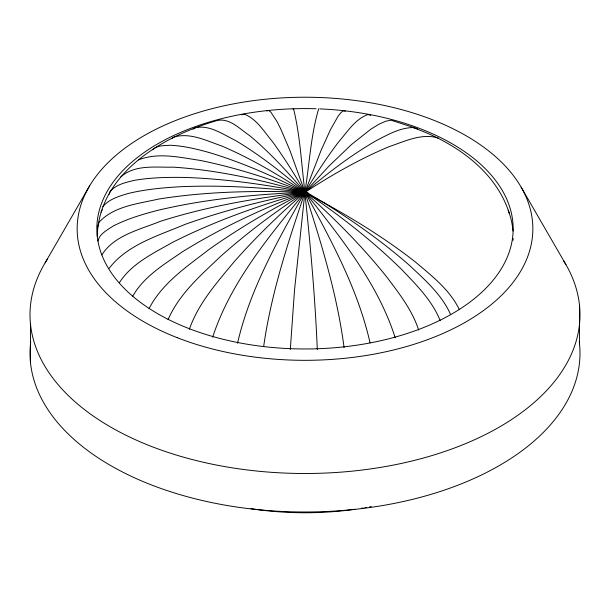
<?xml version="1.0" encoding="UTF-8"?>
<svg xmlns="http://www.w3.org/2000/svg" width="610" height="610" viewBox="0 0 610 610"><rect width="100%" height="100%" fill="white"/><g stroke="black" fill="none" stroke-linecap="round" stroke-linejoin="round"><path stroke-width="0.91" d="M97.28 236.146C98.828 173.316 163.549 135.809 217.114 120.551C229.642 117.638 240.058 129.282 249.62 135.588C269.917 152.515 287.79 172.096 304.924 192.15L294.531 289.941L290.314 349.469M263.673 346.48C271.114 293.799 287.836 242.902 304.886 192.668L304.649 192.554C262.186 208.689 220.774 227.965 182.161 251.983C164.052 264.45 143.785 276.521 132.744 296.246M241.468 114.817L244.236 114.154C256.673 118.889 263.856 131.478 272.129 141.184C284.069 157.441 294.683 174.612 304.909 191.99C309.453 164.311 310.704 135.687 318.687 108.748M305.412 193.416L305.656 191.563M237.534 343.224C249.925 289.308 277.794 240.401 304.733 192.592L305.351 192.051C327.532 173.194 350.742 155.375 375.996 140.796C387.518 134.818 399.451 127.917 412.764 127.536C453.84 141.901 495.739 170.175 509.396 213.607M212.654 337.177C230.595 282.316 268.827 236.756 304.733 192.592M101.855 254.888C114.23 235.155 140.117 229.589 160.491 221.277C207.392 206.401 256.086 198.006 304.87 192.264L305.778 191.814C332.328 174.673 359.869 158.844 389.081 146.667C404.651 141.451 421.823 132.797 438.445 138.127M97.966 241.049C99.621 233.691 107.329 230.031 113.033 226.119C127.254 218.776 142.664 214.262 158.089 210.252C206.058 198.875 255.354 194.346 304.52 192.211C261.69 180.011 217.922 170.076 173.385 167.163C155.863 167.575 134.299 164.166 120.429 177.304M109.114 194.376L109.952 191.67C116.083 184.38 125.82 182.405 134.635 180.301C151.356 177.449 168.352 177.159 185.265 177.464C225.357 178.852 265.197 184.464 304.52 192.211C255.689 190.579 206.531 191.357 158.203 199.135C137.929 203.862 114.062 206.012 99.14 222.139L97.364 227.827M344.093 347.616C337.132 294.714 321.447 243.337 304.992 192.729L305.168 192.142M189.352 329.308C198.281 303.536 216.878 282.636 234.004 261.964C255.857 237.168 279.616 214.11 304.649 192.554L304.916 192.447M306.228 193.85L306.876 192.119M168.032 319.747C179.058 293.974 201.064 275.057 220.919 256.093C247.157 232.822 275.285 211.716 304.649 192.554L304.703 192.417C259.387 205.265 214.735 221.064 172.63 242.322C153.423 253.28 131.653 263.436 119.377 282.704M101.077 212.25L102.274 209.726M149.053 308.66C162.13 283.063 187.118 266.433 209.268 249.292C239.478 227.896 271.526 209.161 304.573 192.508L304.649 192.554M45.117 262.841L89.67 185.775M306.914 194.163L307.897 192.585M109.19 268.27C127.414 244.511 158.31 235.727 184.799 224.488C223.862 210.503 264.183 200.301 304.87 192.264L304.924 192.15C301.431 164.342 300.204 135.916 293.532 108.664L293.006 109.083M193.088 129.305L194.262 128.07C208.818 124.013 222.703 134.314 235.224 140.33C260.188 155.123 282.971 173.255 304.924 192.15L329.08 165.981L351.558 144.456L370.849 129.198L378.886 124.257L385.657 121.245L391.048 120.2L417.667 128.809M102.816 206.698C109.175 198.944 119.209 196.229 128.405 193.423C145.607 189.313 163.259 187.697 180.888 186.698C222.254 184.982 263.68 187.552 304.779 192.242L305.16 192.44C334.295 218.106 361.715 245.822 386.054 276.101C398.726 292.823 412.131 309.849 418.666 330.071M172.142 138.356L173.301 137.242C189.763 132.019 206.683 140.811 222.017 146.11C251.129 158.608 278.518 174.757 304.87 192.264L304.832 192.318M152.607 149.725C157.098 145.188 164.273 145.721 170.159 145.249C183.808 145.874 197.129 149.145 210.229 152.835C242.955 162.809 274.355 176.686 304.779 192.242C270.748 179.02 235.887 167.651 200.065 160.392C179.935 157.449 158.112 152.065 138.462 159.911M305.351 192.051L306.632 192.333L324.955 203.267C356.293 220.561 386.763 239.585 414.983 261.659C431.56 275.674 449.806 289.659 459.376 309.697M266.913 110.974L268.568 110.471L270.855 112.126L277.123 121.756L281.004 129.556L289.918 150.487L304.909 191.99M305.534 192.18L306.258 192.104L305.778 191.814M370.727 115.252L367.868 114.566C355.15 119.118 347.578 131.707 339.015 141.406C326.617 157.616 315.606 174.811 304.947 192.196L320.982 150.594L330.429 129.724L338.154 116.121L341.188 112.362L343.605 110.723L345.367 111.233M324.955 203.267L304.886 192.668C310.383 244.839 315.103 297.139 317.307 349.56M324.856 203.321C354.349 221.872 382.882 242.071 409.127 265.037C424.796 279.769 441.892 294.599 450.683 314.722M305.671 192.28L306.151 192.607C339.976 215.498 372.329 240.721 401.517 269.338C416.249 284.801 432.154 300.455 440.184 320.654M305.358 192.623C340.41 237.183 377.803 283.01 395.211 337.787M521.176 187.209L565.905 264.572M305.16 192.44L305.465 192.981C331.398 240.675 357.986 289.468 370.041 342.812M579.5 305.267L579.5 343.758M30.5 324.207L30.5 362.698M579.294 341.958A274.988 158.76 0 0 1 304.977 511.996A274.988 158.76 0 0 1 30.706 341.928M563.541 260.653A274.988 158.76 0 0 1 303.414 473.497A274.988 158.76 0 0 1 47.557 258.937M319.815 108.9A208.162 120.185 0 0 1 478.11 295.522A208.162 120.185 0 0 1 118.881 282.605A208.162 120.185 0 0 1 316.071 108.763M371.238 506.552A209.634 121.032 0 0 1 369.446 506.895M366.74 507.383A209.634 121.032 0 0 1 364.933 507.703M363.11 508.008A209.634 121.032 0 0 1 361.288 508.305M354.875 509.281A209.634 121.032 0 0 1 250.946 508.664M513.132 238.457A208.162 120.185 0 0 1 513.056 240.31M508.161 210.191A208.162 120.185 0 0 1 512.957 231.053M305.938 191.914L305.412 192.112L305.999 191.952M177.319 337.726A227.85 131.547 0 0 0 532.271 238.136A227.85 131.547 0 0 0 205.402 110.463A227.85 131.547 0 0 0 177.319 337.726"/></g></svg>
